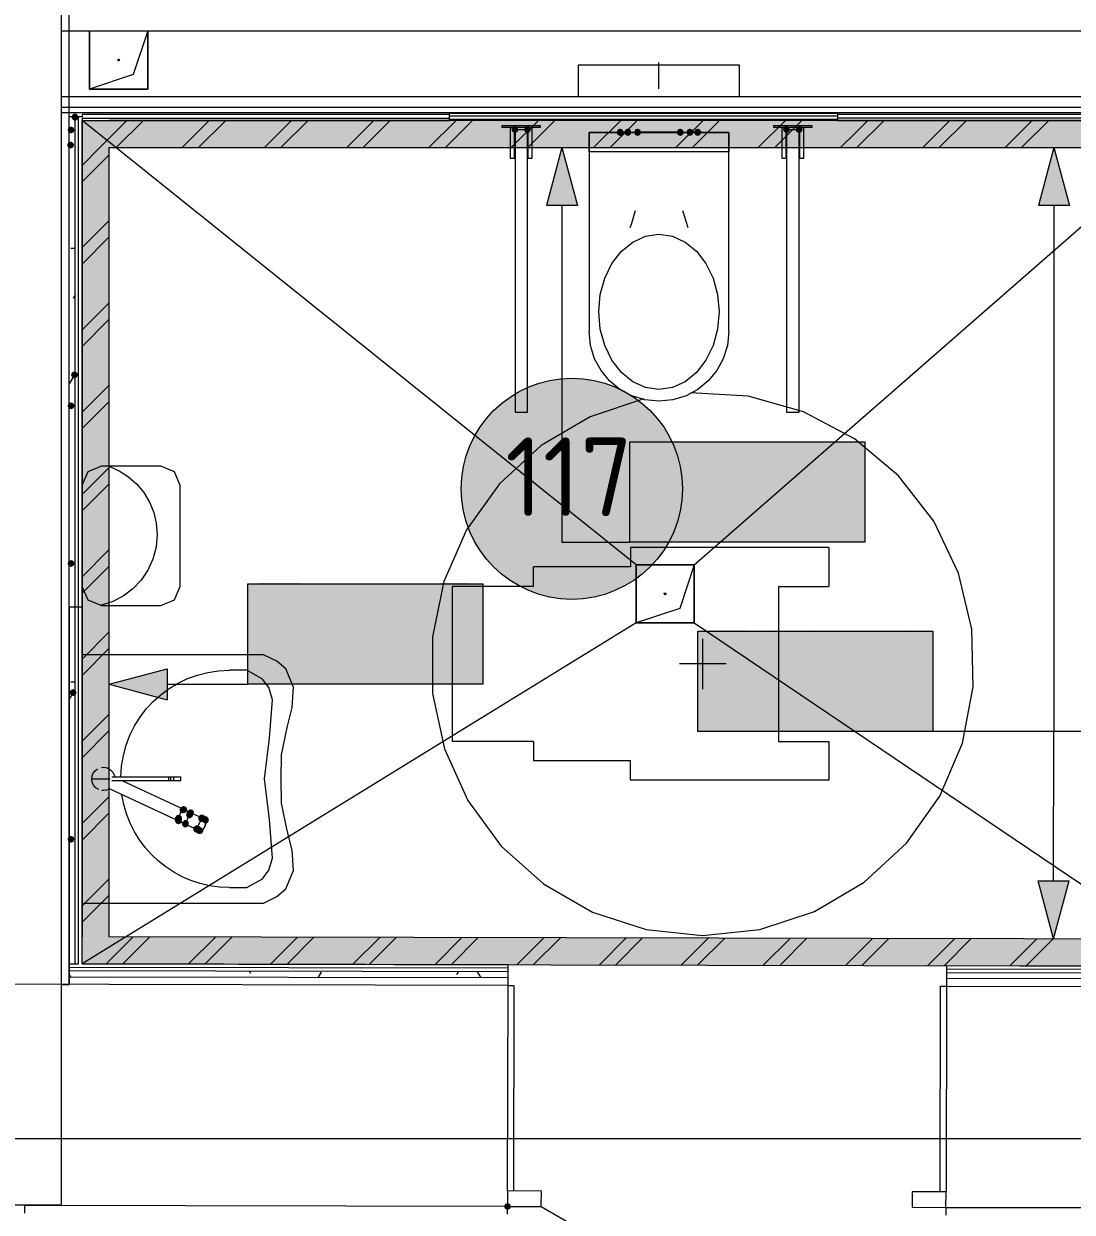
# Model space of a CAD drawing. Header units: millimetres. Extents: x -546 to 1681, y -650 to 1730.
# Drawn here: x 410.16 to 437.18, y 415.47 to 446.11 of the extents above; entities that cross this region are included whole.
import ezdxf

# ---------------------------------------------------------------- set-up
doc = ezdxf.new("R2010")
doc.units = ezdxf.units.MM

msp = doc.modelspace()

# ---------------------------------------------------------------- hatches: boundary and pattern name
h = msp.add_hatch(color=7)
h.dxf.hatch_style = 2
h.paths.add_polyline_path([(411.396, 443.658), (411.448, 443.613), (411.517, 443.618), (411.562, 443.67), (411.557, 443.739), (411.502, 443.79), (411.433, 443.785), (411.388, 443.733)])
h = msp.add_hatch(color=7)
h.dxf.hatch_style = 2
h.paths.add_polyline_path([(411.373, 443.459), (411.309, 443.433), (411.283, 443.369), (411.309, 443.306), (411.373, 443.279), (411.436, 443.306), (411.463, 443.369), (411.436, 443.433)])
h = msp.add_hatch(color=7)
h.dxf.hatch_style = 2
h.paths.add_polyline_path([(411.373, 443.459), (411.309, 443.433), (411.283, 443.369), (411.309, 443.306), (411.373, 443.279), (411.436, 443.306), (411.463, 443.369), (411.436, 443.433)])
at = {"true_color": 0xcccccc}
h = msp.add_hatch(color=254, dxfattribs=at)
h.dxf.hatch_style = 2
h.paths.add_polyline_path([(411.657, 443.614), (412.357, 443.614), (412.357, 442.914)])
h = msp.add_hatch(color=254, dxfattribs=at)
h.dxf.hatch_style = 2
h.paths.add_polyline_path([(412.357, 442.914), (411.657, 442.914), (411.657, 443.614)])
h = msp.add_hatch(color=254, dxfattribs=at)
h.dxf.hatch_style = 2
h.paths.add_polyline_path([(412.357, 442.914), (412.357, 443.614), (421.535, 443.614), (421.535, 442.914)])
at = {"true_color": 0x7b6544}
h = msp.add_hatch(color=37, dxfattribs=at)
h.dxf.hatch_style = 2
h.paths.add_polyline_path([(431.591, 443.614), (431.591, 442.914), (421.535, 442.914), (421.535, 443.614)])
h = msp.add_hatch(color=7)
h.dxf.hatch_style = 2
h.paths.add_polyline_path([(422.748, 443.321), (422.809, 443.289), (422.874, 443.309), (422.906, 443.37), (422.886, 443.436), (422.82, 443.474), (422.754, 443.454), (422.722, 443.393)])
h = msp.add_hatch(color=7)
h.dxf.hatch_style = 2
h.paths.add_polyline_path([(423.073, 443.442), (423.047, 443.378), (423.073, 443.315), (423.137, 443.289), (423.2, 443.315), (423.233, 443.384), (423.206, 443.448), (423.143, 443.474)])
h = msp.add_hatch(color=7)
h.dxf.hatch_style = 2
h.paths.add_polyline_path([(425.617, 443.314), (425.59, 443.378), (425.527, 443.404), (425.463, 443.378), (425.437, 443.314), (425.437, 443.304), (425.463, 443.241), (425.527, 443.214), (425.59, 443.241), (425.617, 443.304)])
h = msp.add_hatch(color=7)
h.dxf.hatch_style = 2
h.paths.add_polyline_path([(425.637, 443.304), (425.663, 443.241), (425.727, 443.214), (425.79, 443.241), (425.817, 443.304), (425.817, 443.314), (425.79, 443.378), (425.727, 443.404), (425.663, 443.378), (425.637, 443.314)])
h = msp.add_hatch(color=7)
h.dxf.hatch_style = 2
h.paths.add_polyline_path([(426.067, 443.314), (426.04, 443.378), (425.977, 443.404), (425.913, 443.378), (425.887, 443.314), (425.887, 443.304), (425.913, 443.241), (425.977, 443.214), (426.04, 443.241), (426.067, 443.304)])
h = msp.add_hatch(color=7)
h.dxf.hatch_style = 2
h.paths.add_polyline_path([(426.987, 443.304), (427.013, 443.241), (427.077, 443.214), (427.14, 443.241), (427.167, 443.304), (427.167, 443.314), (427.14, 443.378), (427.077, 443.404), (427.013, 443.378), (426.987, 443.314)])
h = msp.add_hatch(color=7)
h.dxf.hatch_style = 2
h.paths.add_polyline_path([(427.417, 443.314), (427.39, 443.378), (427.327, 443.404), (427.263, 443.378), (427.237, 443.314), (427.237, 443.304), (427.263, 443.241), (427.327, 443.214), (427.39, 443.241), (427.417, 443.304)])
h = msp.add_hatch(color=7)
h.dxf.hatch_style = 2
h.paths.add_polyline_path([(427.437, 443.304), (427.463, 443.241), (427.527, 443.214), (427.59, 443.241), (427.617, 443.304), (427.617, 443.314), (427.59, 443.378), (427.527, 443.404), (427.463, 443.378), (427.437, 443.314)])
h = msp.add_hatch(color=7)
h.dxf.hatch_style = 2
h.paths.add_polyline_path([(429.748, 443.321), (429.809, 443.289), (429.874, 443.309), (429.906, 443.37), (429.886, 443.436), (429.82, 443.474), (429.754, 443.454), (429.722, 443.393)])
h = msp.add_hatch(color=7)
h.dxf.hatch_style = 2
h.paths.add_polyline_path([(430.073, 443.442), (430.047, 443.378), (430.073, 443.315), (430.137, 443.289), (430.2, 443.315), (430.233, 443.384), (430.206, 443.448), (430.143, 443.474)])
at = {"true_color": 0xcccccc}
h = msp.add_hatch(color=254, dxfattribs=at)
h.dxf.hatch_style = 2
h.paths.add_polyline_path([(439.847, 443.614), (439.847, 442.914), (431.591, 442.914), (431.591, 443.614)])
h = msp.add_hatch(color=7)
h.dxf.hatch_style = 2
h.paths.add_polyline_path([(411.363, 443.07), (411.299, 443.044), (411.273, 442.98), (411.299, 442.917), (411.363, 442.89), (411.426, 442.917), (411.453, 442.98), (411.426, 443.044)])
h = msp.add_hatch(color=7)
h.dxf.hatch_style = 2
h.paths.add_polyline_path([(411.363, 443.07), (411.299, 443.044), (411.273, 442.98), (411.299, 442.917), (411.363, 442.89), (411.426, 442.917), (411.453, 442.98), (411.426, 443.044)])
h = msp.add_hatch(color=254, dxfattribs=at)
h.dxf.hatch_style = 2
h.paths.add_polyline_path([(411.657, 442.914), (412.357, 442.914), (412.358, 431.107), (411.658, 431.107)])
at = {"true_color": 0x0077b0}
h = msp.add_hatch(color=144, dxfattribs=at)
h.dxf.hatch_style = 2
h.paths.add_polyline_path([(424.026, 442.914), (424.426, 441.421), (423.626, 441.421)])
h = msp.add_hatch(color=144, dxfattribs=at)
h.dxf.hatch_style = 2
h.paths.add_polyline_path([(436.706, 442.914), (437.106, 441.421), (436.306, 441.421)])
h = msp.add_hatch(color=7)
h.dxf.hatch_style = 2
h.paths.add_polyline_path([(411.463, 437.146), (411.399, 437.12), (411.373, 437.056), (411.399, 436.993), (411.463, 436.966), (411.526, 436.993), (411.553, 437.056), (411.526, 437.12)])
at = {"true_color": 0xffffff}
h = msp.add_hatch(color=7, dxfattribs=at)
edge = h.paths.add_edge_path()
edge.add_arc((424.284, 434.119), 2.852, 0, 360)
h = msp.add_hatch(color=7)
h.dxf.hatch_style = 2
h.paths.add_polyline_path([(411.373, 436.347), (411.309, 436.321), (411.283, 436.257), (411.309, 436.194), (411.373, 436.167), (411.436, 436.194), (411.463, 436.257), (411.436, 436.321)])
h = msp.add_hatch(color=7, dxfattribs=at)
h.dxf.hatch_style = 2
h.paths.add_polyline_path([(425.777, 435.326), (431.837, 435.326), (431.837, 432.738), (425.777, 432.738)])
at = {"true_color": 0x0077b0}
h = msp.add_hatch(color=144, dxfattribs=at)
h.dxf.hatch_style = 2
h.paths.add_polyline_path([(426.078, 435.345), (427.088, 435.345), (427.162, 435.319), (427.187, 435.243), (427.187, 433.425), (427.162, 433.351), (427.088, 433.327), (427.012, 433.351), (426.986, 433.425), (426.986, 435.141), (426.179, 435.141), (426.179, 433.425), (426.154, 433.351), (426.078, 433.327), (426.001, 433.351), (425.976, 433.425), (425.976, 435.243), (426.001, 435.319)])
h = msp.add_hatch(color=144, dxfattribs=at)
h.dxf.hatch_style = 2
h.paths.add_polyline_path([(427.591, 433.425), (427.591, 435.243), (427.617, 435.319), (427.693, 435.345), (427.769, 435.319), (427.794, 435.243), (427.794, 434.537), (428.601, 434.537), (428.601, 435.243), (428.627, 435.319), (428.703, 435.345), (428.777, 435.319), (428.802, 435.243), (428.802, 433.425), (428.777, 433.351), (428.703, 433.327), (428.627, 433.351), (428.601, 433.425), (428.601, 434.334), (427.794, 434.334), (427.794, 433.425), (427.769, 433.351), (427.693, 433.327), (427.617, 433.351)])
h = msp.add_hatch(color=144, dxfattribs=at)
h.dxf.hatch_style = 2
h.paths.add_polyline_path([(430.622, 434.436), (430.622, 435.243), (430.647, 435.319), (430.723, 435.345), (431.429, 435.345), (431.505, 435.319), (431.53, 435.243), (431.505, 435.167), (431.429, 435.141), (430.824, 435.141), (430.824, 434.537), (431.126, 434.537), (431.227, 434.528), (431.32, 434.501), (431.405, 434.455), (431.482, 434.39), (431.547, 434.311), (431.594, 434.225), (431.622, 434.132), (431.631, 434.032), (431.631, 433.832), (431.622, 433.73), (431.594, 433.637), (431.547, 433.551), (431.482, 433.473), (431.404, 433.409), (431.319, 433.363), (431.227, 433.336), (431.126, 433.327), (430.723, 433.327), (430.647, 433.351), (430.622, 433.425), (430.647, 433.502), (430.723, 433.527), (431.126, 433.527), (431.243, 433.55), (431.341, 433.617), (431.407, 433.714), (431.429, 433.832), (431.429, 434.032), (431.407, 434.149), (431.341, 434.247), (431.243, 434.313), (431.126, 434.334), (430.723, 434.334), (430.647, 434.36)])
h = msp.add_hatch(color=144, dxfattribs=at)
h.dxf.hatch_style = 2
h.paths.add_polyline_path([(430.115, 433.829), (429.308, 433.829), (429.232, 433.854), (429.207, 433.931), (429.232, 434.007), (429.308, 434.032), (430.115, 434.032), (430.191, 434.007), (430.217, 433.931), (430.191, 433.854)])
h = msp.add_hatch(color=7)
h.dxf.hatch_style = 2
h.paths.add_polyline_path([(411.373, 432.283), (411.309, 432.257), (411.283, 432.193), (411.309, 432.13), (411.373, 432.103), (411.436, 432.13), (411.463, 432.193), (411.436, 432.257)])
h = msp.add_hatch(color=7)
h.dxf.hatch_style = 2
h.paths.add_polyline_path([(411.373, 432.283), (411.309, 432.257), (411.283, 432.193), (411.309, 432.13), (411.373, 432.103), (411.436, 432.13), (411.463, 432.193), (411.436, 432.257)])
at = {"true_color": 0xffffff}
h = msp.add_hatch(color=7, dxfattribs=at)
h.dxf.hatch_style = 2
h.paths.add_polyline_path([(415.931, 431.667), (421.991, 431.667), (421.991, 429.079), (415.931, 429.079)])
at = {"true_color": 0x0077b0}
h = msp.add_hatch(color=144, dxfattribs=at)
h.dxf.hatch_style = 2
h.paths.add_polyline_path([(416.231, 431.686), (417.242, 431.686), (417.316, 431.661), (417.341, 431.584), (417.341, 429.767), (417.316, 429.692), (417.242, 429.668), (417.165, 429.692), (417.14, 429.767), (417.14, 431.483), (416.333, 431.483), (416.333, 429.767), (416.308, 429.692), (416.231, 429.668), (416.155, 429.692), (416.13, 429.767), (416.13, 431.584), (416.155, 431.661)])
h = msp.add_hatch(color=144, dxfattribs=at)
h.dxf.hatch_style = 2
h.paths.add_polyline_path([(417.745, 429.767), (417.745, 431.584), (417.771, 431.661), (417.847, 431.686), (417.923, 431.661), (417.948, 431.584), (417.948, 430.879), (418.755, 430.879), (418.755, 431.584), (418.781, 431.661), (418.857, 431.686), (418.931, 431.661), (418.956, 431.584), (418.956, 429.767), (418.931, 429.692), (418.857, 429.668), (418.781, 429.692), (418.755, 429.767), (418.755, 430.676), (417.948, 430.676), (417.948, 429.767), (417.923, 429.692), (417.847, 429.668), (417.771, 429.692)])
h = msp.add_hatch(color=144, dxfattribs=at)
h.dxf.hatch_style = 2
h.paths.add_polyline_path([(420.776, 430.777), (420.776, 431.584), (420.801, 431.661), (420.877, 431.686), (421.582, 431.686), (421.659, 431.661), (421.684, 431.584), (421.659, 431.508), (421.582, 431.483), (420.978, 431.483), (420.978, 430.879), (421.28, 430.879), (421.381, 430.87), (421.474, 430.842), (421.559, 430.797), (421.636, 430.732), (421.701, 430.653), (421.748, 430.567), (421.776, 430.474), (421.785, 430.374), (421.785, 430.173), (421.776, 430.072), (421.748, 429.978), (421.701, 429.893), (421.636, 429.815), (421.558, 429.75), (421.473, 429.705), (421.38, 429.677), (421.28, 429.668), (420.877, 429.668), (420.801, 429.692), (420.776, 429.767), (420.801, 429.843), (420.877, 429.869), (421.28, 429.869), (421.397, 429.892), (421.495, 429.959), (421.561, 430.056), (421.582, 430.173), (421.582, 430.374), (421.561, 430.491), (421.495, 430.588), (421.397, 430.654), (421.28, 430.676), (420.877, 430.676), (420.801, 430.701)])
at = {"true_color": 0x7b6544}
h = msp.add_hatch(color=37, dxfattribs=at)
h.dxf.hatch_style = 2
h.paths.add_polyline_path([(412.358, 422.566), (411.658, 422.568), (411.658, 431.107), (412.358, 431.107)])
at = {"true_color": 0x0077b0}
h = msp.add_hatch(color=144, dxfattribs=at)
h.dxf.hatch_style = 2
h.paths.add_polyline_path([(420.269, 430.17), (419.462, 430.17), (419.386, 430.196), (419.361, 430.272), (419.386, 430.349), (419.462, 430.374), (420.269, 430.374), (420.345, 430.349), (420.371, 430.272), (420.345, 430.196)])
at = {"true_color": 0xffffff}
h = msp.add_hatch(color=7, dxfattribs=at)
h.dxf.hatch_style = 2
h.paths.add_polyline_path([(427.529, 430.447), (433.59, 430.447), (433.59, 427.859), (427.529, 427.859)])
h = msp.add_hatch(color=7, dxfattribs=at)
h.dxf.hatch_style = 2
h.paths.add_polyline_path([(427.529, 430.447), (433.59, 430.447), (433.59, 427.859), (427.529, 427.859)])
h = msp.add_hatch(color=7, dxfattribs=at)
h.dxf.hatch_style = 2
h.paths.add_polyline_path([(427.529, 430.447), (433.59, 430.447), (433.59, 427.859), (427.529, 427.859)])
at = {"true_color": 0x0077b0}
h = msp.add_hatch(color=144, dxfattribs=at)
h.dxf.hatch_style = 2
h.paths.add_polyline_path([(427.831, 430.466), (428.841, 430.466), (428.915, 430.44), (428.94, 430.364), (428.94, 428.546), (428.915, 428.472), (428.841, 428.448), (428.765, 428.472), (428.739, 428.546), (428.739, 430.262), (427.932, 430.262), (427.932, 428.546), (427.907, 428.472), (427.831, 428.448), (427.755, 428.472), (427.729, 428.546), (427.729, 430.364), (427.755, 430.44)])
h = msp.add_hatch(color=144, dxfattribs=at)
h.dxf.hatch_style = 2
h.paths.add_polyline_path([(427.831, 430.466), (428.841, 430.466), (428.915, 430.44), (428.94, 430.364), (428.94, 428.546), (428.915, 428.472), (428.841, 428.448), (428.765, 428.472), (428.739, 428.546), (428.739, 430.262), (427.932, 430.262), (427.932, 428.546), (427.907, 428.472), (427.831, 428.448), (427.755, 428.472), (427.729, 428.546), (427.729, 430.364), (427.755, 430.44)])
h = msp.add_hatch(color=144, dxfattribs=at)
h.dxf.hatch_style = 2
h.paths.add_polyline_path([(427.831, 430.466), (428.841, 430.466), (428.915, 430.44), (428.94, 430.364), (428.94, 428.546), (428.915, 428.472), (428.841, 428.448), (428.765, 428.472), (428.739, 428.546), (428.739, 430.262), (427.932, 430.262), (427.932, 428.546), (427.907, 428.472), (427.831, 428.448), (427.755, 428.472), (427.729, 428.546), (427.729, 430.364), (427.755, 430.44)])
h = msp.add_hatch(color=144, dxfattribs=at)
h.dxf.hatch_style = 2
h.paths.add_polyline_path([(429.345, 428.546), (429.345, 430.364), (429.37, 430.44), (429.446, 430.466), (429.522, 430.44), (429.548, 430.364), (429.548, 429.658), (430.355, 429.658), (430.355, 430.364), (430.38, 430.44), (430.457, 430.466), (430.53, 430.44), (430.555, 430.364), (430.555, 428.546), (430.53, 428.472), (430.457, 428.448), (430.38, 428.472), (430.355, 428.546), (430.355, 429.455), (429.548, 429.455), (429.548, 428.546), (429.522, 428.472), (429.446, 428.448), (429.37, 428.472)])
h = msp.add_hatch(color=144, dxfattribs=at)
h.dxf.hatch_style = 2
h.paths.add_polyline_path([(429.345, 428.546), (429.345, 430.364), (429.37, 430.44), (429.446, 430.466), (429.522, 430.44), (429.548, 430.364), (429.548, 429.658), (430.355, 429.658), (430.355, 430.364), (430.38, 430.44), (430.457, 430.466), (430.53, 430.44), (430.555, 430.364), (430.555, 428.546), (430.53, 428.472), (430.457, 428.448), (430.38, 428.472), (430.355, 428.546), (430.355, 429.455), (429.548, 429.455), (429.548, 428.546), (429.522, 428.472), (429.446, 428.448), (429.37, 428.472)])
h = msp.add_hatch(color=144, dxfattribs=at)
h.dxf.hatch_style = 2
h.paths.add_polyline_path([(429.345, 428.546), (429.345, 430.364), (429.37, 430.44), (429.446, 430.466), (429.522, 430.44), (429.548, 430.364), (429.548, 429.658), (430.355, 429.658), (430.355, 430.364), (430.38, 430.44), (430.457, 430.466), (430.53, 430.44), (430.555, 430.364), (430.555, 428.546), (430.53, 428.472), (430.457, 428.448), (430.38, 428.472), (430.355, 428.546), (430.355, 429.455), (429.548, 429.455), (429.548, 428.546), (429.522, 428.472), (429.446, 428.448), (429.37, 428.472)])
h = msp.add_hatch(color=144, dxfattribs=at)
h.dxf.hatch_style = 2
h.paths.add_polyline_path([(432.88, 430.466), (432.98, 430.457), (433.073, 430.429), (433.159, 430.384), (433.235, 430.319), (433.3, 430.241), (433.347, 430.155), (433.375, 430.062), (433.385, 429.96), (433.362, 429.816), (433.292, 429.67), (432.657, 428.648), (433.283, 428.648), (433.359, 428.623), (433.385, 428.546), (433.359, 428.472), (433.283, 428.448), (432.476, 428.448), (432.4, 428.472), (432.375, 428.546), (432.391, 428.606), (433.131, 429.794), (433.169, 429.876), (433.182, 429.96), (433.16, 430.077), (433.094, 430.175), (432.997, 430.241), (432.88, 430.262), (432.795, 430.246), (432.714, 430.199), (432.637, 430.12), (432.564, 430.008), (432.528, 429.973), (432.476, 429.96), (432.4, 429.986), (432.375, 430.062), (432.383, 430.101), (432.485, 430.261), (432.602, 430.375), (432.733, 430.443)])
h = msp.add_hatch(color=144, dxfattribs=at)
h.dxf.hatch_style = 2
h.paths.add_polyline_path([(432.88, 430.466), (432.98, 430.457), (433.073, 430.429), (433.159, 430.384), (433.235, 430.319), (433.3, 430.241), (433.347, 430.155), (433.375, 430.062), (433.385, 429.96), (433.362, 429.816), (433.292, 429.67), (432.657, 428.648), (433.283, 428.648), (433.359, 428.623), (433.385, 428.546), (433.359, 428.472), (433.283, 428.448), (432.476, 428.448), (432.4, 428.472), (432.375, 428.546), (432.391, 428.606), (433.131, 429.794), (433.169, 429.876), (433.182, 429.96), (433.16, 430.077), (433.094, 430.175), (432.997, 430.241), (432.88, 430.262), (432.795, 430.246), (432.714, 430.199), (432.637, 430.12), (432.564, 430.008), (432.528, 429.973), (432.476, 429.96), (432.4, 429.986), (432.375, 430.062), (432.383, 430.101), (432.485, 430.261), (432.602, 430.375), (432.733, 430.443)])
h = msp.add_hatch(color=144, dxfattribs=at)
h.dxf.hatch_style = 2
h.paths.add_polyline_path([(432.88, 430.466), (432.98, 430.457), (433.073, 430.429), (433.159, 430.384), (433.235, 430.319), (433.3, 430.241), (433.347, 430.155), (433.375, 430.062), (433.385, 429.96), (433.362, 429.816), (433.292, 429.67), (432.657, 428.648), (433.283, 428.648), (433.359, 428.623), (433.385, 428.546), (433.359, 428.472), (433.283, 428.448), (432.476, 428.448), (432.4, 428.472), (432.375, 428.546), (432.391, 428.606), (433.131, 429.794), (433.169, 429.876), (433.182, 429.96), (433.16, 430.077), (433.094, 430.175), (432.997, 430.241), (432.88, 430.262), (432.795, 430.246), (432.714, 430.199), (432.637, 430.12), (432.564, 430.008), (432.528, 429.973), (432.476, 429.96), (432.4, 429.986), (432.375, 430.062), (432.383, 430.101), (432.485, 430.261), (432.602, 430.375), (432.733, 430.443)])
h = msp.add_hatch(color=144, dxfattribs=at)
h.dxf.hatch_style = 2
h.paths.add_polyline_path([(412.358, 429.079), (413.85, 429.479), (413.85, 428.679)])
h = msp.add_hatch(color=144, dxfattribs=at)
h.dxf.hatch_style = 2
h.paths.add_polyline_path([(431.868, 428.95), (431.061, 428.95), (430.985, 428.975), (430.96, 429.052), (430.985, 429.128), (431.061, 429.153), (431.868, 429.153), (431.945, 429.128), (431.97, 429.052), (431.945, 428.975)])
h = msp.add_hatch(color=144, dxfattribs=at)
h.dxf.hatch_style = 2
h.paths.add_polyline_path([(431.868, 428.95), (431.061, 428.95), (430.985, 428.975), (430.96, 429.052), (430.985, 429.128), (431.061, 429.153), (431.868, 429.153), (431.945, 429.128), (431.97, 429.052), (431.945, 428.975)])
h = msp.add_hatch(color=144, dxfattribs=at)
h.dxf.hatch_style = 2
h.paths.add_polyline_path([(431.868, 428.95), (431.061, 428.95), (430.985, 428.975), (430.96, 429.052), (430.985, 429.128), (431.061, 429.153), (431.868, 429.153), (431.945, 429.128), (431.97, 429.052), (431.945, 428.975)])
h = msp.add_hatch(color=7)
h.dxf.hatch_style = 2
h.paths.add_polyline_path([(411.427, 428.955), (411.363, 428.929), (411.337, 428.865), (411.363, 428.802), (411.427, 428.775), (411.49, 428.802), (411.517, 428.865), (411.49, 428.929)])
h = msp.add_hatch(color=7)
h.dxf.hatch_style = 2
h.paths.add_polyline_path([(414.206, 425.912), (414.169, 425.855), (414.184, 425.787), (414.242, 425.75), (414.309, 425.764), (414.322, 425.773), (414.359, 425.831), (414.345, 425.899), (414.287, 425.936), (414.219, 425.921)])
h = msp.add_hatch(color=7)
h.dxf.hatch_style = 2
h.paths.add_polyline_path([(414.262, 425.937), (414.201, 425.904), (414.181, 425.838), (414.214, 425.778), (414.28, 425.758), (414.29, 425.759), (414.35, 425.791), (414.37, 425.857), (414.338, 425.918), (414.272, 425.938)])
h = msp.add_hatch(color=7)
h.dxf.hatch_style = 2
h.paths.add_polyline_path([(414.048, 425.579), (414.069, 425.514), (414.131, 425.483), (414.196, 425.504), (414.227, 425.566), (414.228, 425.579), (414.207, 425.644), (414.146, 425.675), (414.08, 425.654), (414.049, 425.592)])
h = msp.add_hatch(color=7)
h.dxf.hatch_style = 2
h.paths.add_polyline_path([(414.049, 425.592), (414.07, 425.527), (414.132, 425.496), (414.197, 425.517), (414.228, 425.579), (414.229, 425.592), (414.208, 425.657), (414.147, 425.688), (414.081, 425.667), (414.05, 425.605)])
h = msp.add_hatch(color=7)
h.dxf.hatch_style = 2
h.paths.add_polyline_path([(414.051, 425.545), (414.09, 425.488), (414.157, 425.474), (414.214, 425.513), (414.228, 425.58), (414.226, 425.59), (414.187, 425.647), (414.12, 425.661), (414.063, 425.622), (414.049, 425.555)])
h = msp.add_hatch(color=7)
h.dxf.hatch_style = 2
h.paths.add_polyline_path([(414.081, 425.494), (414.145, 425.468), (414.208, 425.494), (414.235, 425.557), (414.208, 425.621), (414.14, 425.652), (414.076, 425.626), (414.05, 425.562)])
h = msp.add_hatch(color=7)
h.dxf.hatch_style = 2
h.paths.add_polyline_path([(414.051, 425.616), (414.065, 425.549), (414.122, 425.51), (414.189, 425.524), (414.228, 425.581), (414.231, 425.596), (414.217, 425.663), (414.16, 425.702), (414.093, 425.688), (414.054, 425.631)])
h = msp.add_hatch(color=7)
h.dxf.hatch_style = 2
h.paths.add_polyline_path([(414.056, 425.637), (414.065, 425.568), (414.119, 425.526), (414.188, 425.536), (414.23, 425.59), (414.234, 425.605), (414.224, 425.673), (414.17, 425.715), (414.102, 425.706), (414.06, 425.652)])
h = msp.add_hatch(color=7)
h.dxf.hatch_style = 2
h.paths.add_polyline_path([(414.346, 425.749), (414.341, 425.68), (414.386, 425.628), (414.455, 425.623), (414.507, 425.668), (414.514, 425.682), (414.519, 425.751), (414.474, 425.803), (414.405, 425.808), (414.353, 425.763)])
h = msp.add_hatch(color=7)
h.dxf.hatch_style = 2
h.paths.add_polyline_path([(414.353, 425.763), (414.348, 425.694), (414.393, 425.642), (414.462, 425.637), (414.514, 425.682), (414.52, 425.694), (414.525, 425.763), (414.48, 425.815), (414.411, 425.82), (414.359, 425.775)])
h = msp.add_hatch(color=7)
h.dxf.hatch_style = 2
h.paths.add_polyline_path([(414.359, 425.775), (414.354, 425.706), (414.399, 425.654), (414.468, 425.649), (414.52, 425.694), (414.526, 425.706), (414.531, 425.775), (414.486, 425.827), (414.417, 425.832), (414.365, 425.787)])
h = msp.add_hatch(color=7)
h.dxf.hatch_style = 2
h.paths.add_polyline_path([(414.364, 425.784), (414.361, 425.715), (414.408, 425.664), (414.477, 425.662), (414.528, 425.709), (414.533, 425.72), (414.535, 425.789), (414.488, 425.839), (414.419, 425.842), (414.369, 425.795)])
h = msp.add_hatch(color=7)
h.dxf.hatch_style = 2
h.paths.add_polyline_path([(414.379, 425.814), (414.365, 425.747), (414.404, 425.69), (414.471, 425.676), (414.529, 425.714), (414.544, 425.785), (414.506, 425.842), (414.438, 425.856)])
h = msp.add_hatch(color=7)
h.dxf.hatch_style = 2
h.paths.add_polyline_path([(414.368, 425.793), (414.367, 425.724), (414.415, 425.675), (414.484, 425.674), (414.533, 425.722), (414.537, 425.798), (414.489, 425.847), (414.42, 425.848)])
h = msp.add_hatch(color=7)
h.dxf.hatch_style = 2
h.paths.add_polyline_path([(414.656, 425.649), (414.656, 425.58), (414.704, 425.531), (414.773, 425.531), (414.822, 425.58), (414.827, 425.592), (414.827, 425.661), (414.778, 425.709), (414.709, 425.71), (414.661, 425.661)])
h = msp.add_hatch(color=7)
h.dxf.hatch_style = 2
h.paths.add_polyline_path([(414.66, 425.66), (414.661, 425.591), (414.71, 425.543), (414.779, 425.544), (414.827, 425.593), (414.828, 425.667), (414.779, 425.715), (414.71, 425.714)])
h = msp.add_hatch(color=7)
h.dxf.hatch_style = 2
h.paths.add_polyline_path([(414.799, 425.51), (414.866, 425.523), (414.906, 425.58), (414.893, 425.647), (414.836, 425.686), (414.822, 425.689), (414.755, 425.677), (414.716, 425.62), (414.728, 425.553), (414.785, 425.513)])
h = msp.add_hatch(color=7)
h.dxf.hatch_style = 2
h.paths.add_polyline_path([(414.822, 425.689), (414.755, 425.677), (414.716, 425.62), (414.728, 425.553), (414.785, 425.513), (414.799, 425.51), (414.866, 425.523), (414.906, 425.58), (414.893, 425.647), (414.836, 425.686)])
h = msp.add_hatch(color=7)
h.dxf.hatch_style = 2
h.paths.add_polyline_path([(414.869, 425.672), (414.802, 425.687), (414.744, 425.65), (414.729, 425.582), (414.766, 425.524), (414.779, 425.515), (414.847, 425.501), (414.905, 425.538), (414.919, 425.606), (414.882, 425.663)])
h = msp.add_hatch(color=7)
h.dxf.hatch_style = 2
h.paths.add_polyline_path([(414.905, 425.641), (414.847, 425.678), (414.779, 425.663), (414.742, 425.606), (414.757, 425.538), (414.766, 425.525), (414.824, 425.488), (414.891, 425.502), (414.928, 425.56), (414.914, 425.628)])
h = msp.add_hatch(color=7)
h.dxf.hatch_style = 2
h.paths.add_polyline_path([(414.236, 425.509), (414.237, 425.44), (414.286, 425.392), (414.355, 425.393), (414.403, 425.442), (414.404, 425.516), (414.355, 425.564), (414.286, 425.563)])
h = msp.add_hatch(color=7)
h.dxf.hatch_style = 2
h.paths.add_polyline_path([(414.239, 425.515), (414.239, 425.446), (414.287, 425.397), (414.356, 425.397), (414.405, 425.446), (414.41, 425.458), (414.41, 425.527), (414.361, 425.575), (414.292, 425.576), (414.244, 425.527)])
h = msp.add_hatch(color=7)
h.dxf.hatch_style = 2
h.paths.add_polyline_path([(414.532, 425.387), (414.522, 425.319), (414.563, 425.263), (414.631, 425.253), (414.687, 425.294), (414.7, 425.367), (414.659, 425.423), (414.591, 425.433)])
h = msp.add_hatch(color=7)
h.dxf.hatch_style = 2
h.paths.add_polyline_path([(414.534, 425.389), (414.526, 425.32), (414.57, 425.266), (414.638, 425.259), (414.692, 425.302), (414.698, 425.313), (414.705, 425.382), (414.662, 425.435), (414.593, 425.443), (414.54, 425.4)])
h = msp.add_hatch(color=7)
h.dxf.hatch_style = 2
h.paths.add_polyline_path([(414.596, 425.264), (414.654, 425.227), (414.721, 425.241), (414.758, 425.299), (414.744, 425.367), (414.735, 425.38), (414.677, 425.417), (414.609, 425.402), (414.572, 425.345), (414.587, 425.277)])
h = msp.add_hatch(color=7)
h.dxf.hatch_style = 2
h.paths.add_polyline_path([(414.739, 425.373), (414.685, 425.416), (414.617, 425.408), (414.574, 425.354), (414.582, 425.286), (414.641, 425.234), (414.709, 425.242), (414.752, 425.296)])
h = msp.add_hatch(color=7)
h.dxf.hatch_style = 2
h.paths.add_polyline_path([(414.742, 425.368), (414.694, 425.417), (414.625, 425.418), (414.576, 425.37), (414.575, 425.301), (414.625, 425.247), (414.694, 425.246), (414.743, 425.294)])
h = msp.add_hatch(color=7)
h.dxf.hatch_style = 2
h.paths.add_polyline_path([(414.631, 425.232), (414.699, 425.218), (414.757, 425.255), (414.771, 425.323), (414.734, 425.38), (414.721, 425.389), (414.654, 425.404), (414.596, 425.367), (414.581, 425.299), (414.618, 425.241)])
h = msp.add_hatch(color=7)
h.dxf.hatch_style = 2
h.paths.add_polyline_path([(414.678, 425.215), (414.745, 425.228), (414.785, 425.285), (414.772, 425.352), (414.715, 425.391), (414.701, 425.394), (414.634, 425.382), (414.595, 425.325), (414.607, 425.258), (414.664, 425.218)])
h = msp.add_hatch(color=7)
h.dxf.hatch_style = 2
h.paths.add_polyline_path([(411.373, 425.171), (411.309, 425.145), (411.283, 425.081), (411.309, 425.018), (411.373, 424.991), (411.436, 425.018), (411.463, 425.081), (411.436, 425.145)])
h = msp.add_hatch(color=144, dxfattribs=at)
h.dxf.hatch_style = 2
h.paths.add_polyline_path([(436.695, 422.517), (436.298, 424.01), (437.098, 424.009)])
at = {"true_color": 0xcccccc}
h = msp.add_hatch(color=254, dxfattribs=at)
h.dxf.hatch_style = 2
h.paths.add_polyline_path([(412.358, 422.566), (411.659, 421.869), (411.658, 422.568)])
h = msp.add_hatch(color=254, dxfattribs=at)
h.dxf.hatch_style = 2
h.paths.add_polyline_path([(412.358, 422.566), (412.358, 421.866), (411.658, 421.868)])
h = msp.add_hatch(color=254, dxfattribs=at)
h.dxf.hatch_style = 2
h.paths.add_polyline_path([(439.847, 422.51), (439.847, 421.81), (412.358, 421.866), (412.358, 422.566)])
h = msp.add_hatch(color=7)
h.dxf.hatch_style = 2
h.paths.add_polyline_path([(422.625, 415.705), (422.561, 415.679), (422.535, 415.615), (422.561, 415.552), (422.625, 415.525), (422.688, 415.552), (422.715, 415.615), (422.688, 415.679)])

# ---------------------------------------------------------------- linework, layer by layer
at = {"color": 7, "lineweight": 0}
for points in [[(411.127, 415.659), (411.127, 488.948)], [(411.327, 421.339), (411.327, 462.021)], [(411.127, 445.923), (440.877, 445.923)], [(411.852, 444.423), (411.852, 445.923)], [(411.852, 445.923), (411.852, 444.423)], [(413.352, 445.923), (412.977, 444.798)], [(413.352, 445.923), (413.352, 444.423)], [(413.352, 444.423), (413.352, 445.923)], [(412.577, 445.173), (412.602, 445.198), (412.627, 445.173)], [(412.577, 445.173), (412.59, 445.195)], [(412.627, 445.173), (412.602, 445.148), (412.577, 445.173)], [(412.626, 445.167), (412.602, 445.148), (412.59, 445.151)], [(412.602, 445.198), (412.626, 445.18)], [(424.447, 445.044), (424.447, 444.223)], [(428.607, 445.044), (424.447, 445.044)], [(426.527, 444.427), (426.527, 445.107)], [(428.607, 444.223), (428.607, 445.044)], [(412.977, 444.798), (411.852, 444.423)], [(413.352, 444.423), (411.852, 444.423)], [(411.852, 444.423), (413.352, 444.423)], [(440.877, 444.223), (411.127, 444.223)], [(411.127, 443.953), (440.877, 443.953)], [(411.127, 443.823), (440.877, 443.823)], [(411.657, 443.704), (411.327, 443.704)], [(411.477, 431.068), (411.477, 443.704)], [(411.567, 431.068), (411.567, 443.704)], [(421.127, 443.764), (411.657, 443.764)], [(411.657, 443.764), (411.657, 443.704)], [(431.127, 443.794), (421.127, 443.794)], [(421.127, 443.614), (421.127, 443.794)], [(421.127, 443.734), (431.127, 443.734)], [(423.252, 443.794), (423.252, 443.823)], [(423.977, 443.823), (423.977, 443.794)], [(429.077, 443.794), (429.077, 443.823)], [(429.802, 443.823), (429.802, 443.794)], [(431.127, 443.794), (431.127, 443.614)], [(440.547, 443.764), (431.127, 443.764)], [(411.657, 443.674), (421.127, 443.674)], [(411.657, 443.674), (411.657, 443.614)], [(411.657, 431.068), (411.657, 443.614)], [(411.657, 443.614), (421.127, 443.614)], [(425.936, 432.161), (411.657, 443.614)], [(411.657, 443.614), (412.357, 443.614)], [(411.657, 443.614), (411.658, 431.107)], [(412.357, 443.157), (412.815, 443.614)], [(421.535, 443.614), (412.357, 443.614)], [(412.539, 442.914), (413.239, 443.614)], [(414.236, 442.914), (414.936, 443.614)], [(414.661, 442.914), (415.361, 443.614)], [(416.358, 442.914), (417.058, 443.614)], [(416.782, 442.914), (417.482, 443.614)], [(418.479, 442.914), (419.179, 443.614)], [(418.903, 442.914), (419.603, 443.614)], [(420.6, 442.914), (421.3, 443.614)], [(421.025, 442.914), (421.535, 443.425)], [(421.127, 443.644), (431.127, 443.644)], [(421.535, 443.425), (421.725, 443.614)], [(431.591, 443.614), (421.535, 443.614)], [(423.477, 443.473), (422.477, 443.473)], [(422.477, 443.473), (422.477, 443.443)], [(422.477, 443.443), (423.477, 443.443)], [(422.695, 443.443), (422.807, 443.443)], [(422.695, 443.443), (422.695, 442.643)], [(422.722, 442.914), (423.422, 443.614)], [(422.807, 442.643), (422.807, 443.443)], [(422.812, 443.431), (422.824, 443.443)], [(422.812, 443.384), (422.812, 443.431)], [(422.817, 443.378), (423.137, 443.378)], [(422.817, 443.378), (422.817, 436.093)], [(423.13, 443.443), (423.143, 443.431)], [(423.137, 436.093), (423.137, 443.378)], [(423.143, 443.384), (423.143, 443.431)], [(423.146, 442.914), (423.846, 443.614)], [(423.147, 443.443), (423.259, 443.443)], [(423.147, 443.443), (423.147, 442.643)], [(423.259, 442.643), (423.259, 443.443)], [(423.477, 443.443), (423.477, 443.473)], [(424.843, 442.914), (425.543, 443.614)], [(425.267, 442.914), (425.967, 443.614)], [(426.964, 442.914), (427.664, 443.614)], [(427.388, 442.914), (428.088, 443.614)], [(427.436, 432.161), (440.547, 443.614)], [(429.086, 442.914), (429.786, 443.614)], [(430.477, 443.473), (429.477, 443.473)], [(429.477, 443.473), (429.477, 443.443)], [(429.477, 443.443), (430.477, 443.443)], [(429.51, 442.914), (430.21, 443.614)], [(429.695, 443.443), (429.807, 443.443)], [(429.695, 443.443), (429.695, 442.643)], [(429.807, 442.643), (429.807, 443.443)], [(429.812, 443.431), (429.824, 443.443)], [(429.812, 443.384), (429.812, 443.431)], [(429.817, 443.378), (430.137, 443.378)], [(429.817, 443.378), (429.817, 436.093)], [(430.13, 443.443), (430.143, 443.431)], [(430.137, 436.093), (430.137, 443.378)], [(430.143, 443.384), (430.143, 443.431)], [(430.147, 443.443), (430.259, 443.443)], [(430.147, 443.443), (430.147, 442.643)], [(430.259, 442.643), (430.259, 443.443)], [(430.477, 443.443), (430.477, 443.473)], [(440.547, 443.674), (431.127, 443.674)], [(431.127, 443.614), (440.547, 443.614)], [(431.591, 443.299), (431.907, 443.614)], [(439.847, 443.614), (431.591, 443.614)], [(431.631, 442.914), (432.331, 443.614)], [(433.328, 442.914), (434.028, 443.614)], [(433.752, 442.914), (434.452, 443.614)], [(435.45, 442.914), (436.15, 443.614)], [(435.874, 442.914), (436.574, 443.614)], [(411.373, 443.369), (411.477, 443.369)], [(412.236, 443.035), (412.357, 443.157)], [(424.727, 443.304), (424.727, 438.174)], [(428.327, 443.304), (424.727, 443.304)], [(424.727, 443.304), (428.327, 443.304)], [(424.727, 442.804), (424.727, 443.304)], [(425.727, 443.314), (425.527, 443.314)], [(425.727, 443.314), (425.527, 443.314)], [(427.077, 443.314), (425.977, 443.314)], [(425.996, 443.314), (425.977, 443.314)], [(427.077, 443.314), (427.058, 443.314)], [(427.527, 443.314), (427.327, 443.314)], [(427.527, 443.314), (427.327, 443.314)], [(428.327, 438.174), (428.327, 443.304)], [(428.327, 443.304), (428.327, 442.804)], [(431.207, 442.914), (431.591, 443.299)], [(411.363, 442.98), (411.327, 442.917)], [(411.657, 442.457), (412.115, 442.914)], [(412.115, 442.914), (412.236, 443.035)], [(412.358, 431.107), (412.357, 442.914)], [(412.357, 442.914), (421.535, 442.914)], [(421.535, 442.914), (431.591, 442.914)], [(428.327, 442.804), (424.727, 442.804)], [(431.591, 442.914), (439.847, 442.914)], [(411.657, 442.032), (412.357, 442.732)], [(422.695, 442.643), (422.807, 442.643)], [(423.147, 442.643), (423.259, 442.643)], [(429.695, 442.643), (429.807, 442.643)], [(430.147, 442.643), (430.259, 442.643)], [(425.91, 441.282), (425.811, 440.928)], [(427.15, 441.256), (427.145, 441.282)], [(427.277, 440.842), (427.15, 441.256)], [(411.657, 440.335), (412.357, 441.035)], [(425.811, 440.928), (425.777, 440.842)], [(425.855, 440.481), (426.182, 440.629)], [(426.182, 440.629), (426.527, 440.679)], [(426.527, 440.679), (426.872, 440.629)], [(426.872, 440.629), (427.2, 440.481)], [(411.373, 440.321), (411.477, 440.321)], [(411.657, 439.911), (412.357, 440.611)], [(425.561, 440.243), (425.855, 440.481)], [(427.2, 440.481), (427.494, 440.243)], [(425.315, 439.926), (425.561, 440.243)], [(427.494, 440.243), (427.739, 439.926)], [(425.131, 439.547), (425.315, 439.926)], [(427.739, 439.926), (427.924, 439.547)], [(425.016, 439.124), (425.131, 439.547)], [(427.924, 439.547), (428.038, 439.124)], [(411.477, 439.113), (411.432, 439.034)], [(424.977, 438.679), (425.016, 439.124)], [(428.038, 439.124), (428.077, 438.679)], [(411.657, 438.214), (412.357, 438.914)], [(411.657, 437.79), (412.357, 438.49)], [(425.016, 438.234), (424.977, 438.679)], [(428.077, 438.679), (428.038, 438.234)], [(428.327, 438.174), (428.29, 437.811), (428.185, 437.473), (428.019, 437.168), (427.799, 436.901), (427.533, 436.682), (427.227, 436.516), (426.889, 436.411), (426.527, 436.374), (426.164, 436.411), (425.826, 436.516), (425.52, 436.682), (425.254, 436.901), (425.034, 437.168), (424.868, 437.473), (424.763, 437.811), (424.727, 438.174)], [(425.131, 437.812), (425.016, 438.234)], [(428.038, 438.234), (427.924, 437.812)], [(425.315, 437.432), (425.131, 437.812)], [(427.924, 437.812), (427.739, 437.432)], [(425.561, 437.116), (425.315, 437.432)], [(427.739, 437.432), (427.494, 437.116)], [(411.463, 437.056), (411.327, 436.821)], [(421.432, 434.119), (421.446, 434.411), (421.49, 434.694), (421.56, 434.967), (421.656, 435.23), (421.776, 435.479), (421.919, 435.714), (422.083, 435.934), (422.267, 436.136), (422.47, 436.32), (422.689, 436.484), (422.924, 436.627), (423.174, 436.747), (423.436, 436.843), (423.709, 436.913), (423.992, 436.957), (424.284, 436.971), (424.575, 436.957), (424.858, 436.913), (425.132, 436.843), (425.394, 436.747), (425.643, 436.627), (425.878, 436.484), (426.098, 436.32), (426.3, 436.136), (426.484, 435.934), (426.649, 435.714), (426.791, 435.479), (426.912, 435.23), (427.007, 434.967), (427.078, 434.694), (427.121, 434.411), (427.136, 434.119)], [(425.855, 436.877), (425.561, 437.116)], [(427.494, 437.116), (427.2, 436.877)], [(411.657, 436.093), (412.357, 436.793)], [(426.182, 436.729), (425.855, 436.877)], [(426.527, 436.679), (426.182, 436.729)], [(426.872, 436.729), (426.527, 436.679)], [(427.2, 436.877), (426.872, 436.729)], [(411.657, 435.669), (412.357, 436.368)], [(411.373, 436.257), (411.477, 436.257)], [(422.817, 436.093), (423.137, 436.093)], [(429.817, 436.093), (430.137, 436.093)], [(411.657, 433.971), (412.357, 434.671)], [(411.657, 433.547), (412.357, 434.247)], [(427.136, 434.119), (427.121, 433.828), (427.078, 433.545), (427.007, 433.271), (426.912, 433.009), (426.791, 432.76), (426.649, 432.525), (426.484, 432.305), (426.3, 432.103), (426.098, 431.919), (425.878, 431.755), (425.643, 431.612), (425.394, 431.492), (425.132, 431.396), (424.858, 431.325), (424.575, 431.282), (424.284, 431.267), (423.992, 431.282), (423.709, 431.325), (423.436, 431.396), (423.174, 431.492), (422.924, 431.612), (422.689, 431.755), (422.47, 431.919), (422.267, 432.103), (422.083, 432.305), (421.919, 432.525), (421.776, 432.76), (421.656, 433.009), (421.56, 433.271), (421.49, 433.545), (421.446, 433.828), (421.432, 434.119)], [(411.658, 431.85), (412.357, 432.55)], [(411.373, 432.193), (411.477, 432.193)], [(411.658, 431.426), (412.358, 432.126)], [(425.936, 430.661), (425.936, 432.161)], [(425.936, 432.161), (427.436, 432.161)], [(427.436, 432.161), (425.936, 432.161)], [(425.936, 432.161), (425.936, 430.661)], [(427.436, 432.161), (427.061, 431.036)], [(427.436, 432.161), (427.436, 430.661)], [(427.436, 430.661), (427.436, 432.161)], [(426.661, 431.411), (426.686, 431.436), (426.711, 431.411)], [(426.661, 431.411), (426.673, 431.433)], [(426.686, 431.436), (426.71, 431.417)], [(426.711, 431.411), (426.686, 431.386), (426.661, 431.411)], [(426.71, 431.404), (426.686, 431.386), (426.673, 431.389)], [(411.658, 431.068), (411.327, 431.068)], [(411.328, 431.068), (411.328, 421.868)], [(411.478, 421.868), (411.478, 431.068)], [(411.568, 421.868), (411.568, 431.068)], [(411.658, 431.107), (411.658, 422.568)], [(411.658, 421.868), (411.658, 431.068)], [(412.358, 422.566), (412.358, 431.107)], [(427.061, 431.036), (425.936, 430.661)], [(425.936, 430.661), (411.658, 421.868)], [(427.436, 430.661), (425.936, 430.661)], [(425.936, 430.661), (427.436, 430.661)], [(427.436, 430.661), (440.547, 421.809)], [(411.658, 429.729), (412.358, 430.429)], [(427.652, 430.252), (427.652, 428.952)], [(411.658, 429.305), (412.358, 430.005)], [(416.337, 429.838), (411.658, 429.838)], [(416.677, 429.672), (416.337, 429.838)], [(416.907, 429.473), (416.677, 429.672)], [(428.256, 429.602), (427.056, 429.602)], [(412.658, 426.688), (412.677, 426.971), (412.723, 427.245), (412.795, 427.509), (412.892, 427.762), (413.011, 428.003), (413.152, 428.23), (413.314, 428.441), (413.495, 428.636), (413.693, 428.813), (413.907, 428.971), (414.136, 429.108), (414.379, 429.223), (414.634, 429.315), (414.899, 429.383), (415.174, 429.424), (415.457, 429.438)], [(415.907, 429.438), (415.457, 429.438)], [(416.312, 429.212), (415.907, 429.438)], [(417.108, 429), (416.907, 429.473)], [(411.373, 429.145), (411.477, 429.145)], [(416.476, 428.991), (416.312, 429.212)], [(416.569, 428.68), (416.476, 428.991)], [(417.076, 428.479), (417.108, 429)], [(411.427, 428.865), (411.328, 428.694)], [(416.49, 427.688), (416.569, 428.68)], [(416.949, 427.968), (417.076, 428.479)], [(411.658, 427.608), (412.358, 428.308)], [(411.658, 427.183), (412.358, 427.883)], [(416.801, 427.263), (416.949, 427.968)], [(416.357, 426.638), (416.49, 427.688)], [(416.787, 426.638), (416.801, 427.263)], [(412.089, 426.362), (412.014, 426.409), (411.956, 426.473), (411.92, 426.551), (411.907, 426.638), (411.917, 426.717), (411.947, 426.788), (411.994, 426.85), (412.057, 426.898)], [(412.161, 426.934), (412.207, 426.938)], [(412.207, 426.938), (412.311, 426.92), (412.4, 426.867), (412.466, 426.788), (412.503, 426.688)], [(411.907, 426.638), (412.386, 426.638)], [(413.885, 426.588), (412.427, 426.588)], [(412.429, 426.688), (413.885, 426.688)], [(414.281, 425.848), (412.695, 426.588)], [(413.885, 426.688), (413.945, 426.688)], [(413.885, 426.688), (413.885, 426.588)], [(413.945, 426.588), (413.885, 426.588)], [(413.945, 426.688), (414.025, 426.688)], [(413.945, 426.588), (413.945, 426.688)], [(414.025, 426.588), (413.945, 426.588)], [(414.025, 426.688), (414.206, 426.688)], [(414.025, 426.588), (414.025, 426.688)], [(414.206, 426.588), (414.025, 426.588)], [(414.206, 426.588), (414.206, 426.688)], [(416.49, 425.588), (416.357, 426.638)], [(416.801, 426.012), (416.787, 426.638)], [(412.207, 426.338), (412.165, 426.341)], [(412.37, 426.386), (412.292, 426.351), (412.207, 426.338)], [(412.36, 426.389), (414.145, 425.557)], [(415.457, 423.838), (415.199, 423.85), (414.947, 423.885), (414.702, 423.942), (414.466, 424.019), (414.239, 424.117), (414.022, 424.233), (413.818, 424.368), (413.626, 424.52), (413.448, 424.688), (413.285, 424.871), (413.138, 425.068), (413.009, 425.278), (412.898, 425.501), (412.806, 425.735), (412.736, 425.979), (412.687, 426.232)], [(411.658, 425.486), (412.358, 426.186)], [(416.949, 425.307), (416.801, 426.012)], [(411.658, 425.062), (412.358, 425.762)], [(414.147, 425.628), (414.157, 425.658)], [(414.157, 425.658), (414.172, 425.698)], [(414.172, 425.698), (414.191, 425.737)], [(414.191, 425.737), (414.211, 425.775)], [(414.211, 425.775), (414.234, 425.809)], [(414.234, 425.809), (414.246, 425.825)], [(414.246, 425.825), (414.258, 425.838)], [(414.281, 425.848), (414.366, 425.808)], [(414.366, 425.808), (414.281, 425.848)], [(414.366, 425.808), (414.456, 425.767)], [(414.456, 425.767), (414.366, 425.808)], [(414.378, 425.602), (414.396, 425.641)], [(414.396, 425.641), (414.414, 425.68)], [(414.414, 425.68), (414.427, 425.708)], [(414.746, 425.631), (414.456, 425.767)], [(414.732, 425.598), (414.739, 425.614)], [(414.746, 425.631), (414.794, 425.609)], [(414.794, 425.609), (414.746, 425.631)], [(414.794, 425.609), (414.818, 425.598)], [(414.818, 425.598), (414.794, 425.609)], [(414.231, 425.517), (414.145, 425.557)], [(414.145, 425.557), (414.231, 425.517)], [(414.32, 425.475), (414.231, 425.517)], [(414.231, 425.517), (414.32, 425.475)], [(414.32, 425.475), (414.61, 425.34)], [(414.327, 425.492), (414.334, 425.508)], [(414.334, 425.508), (414.342, 425.525)], [(414.342, 425.525), (414.351, 425.544)], [(414.351, 425.544), (414.36, 425.563)], [(414.36, 425.563), (414.378, 425.602)], [(414.659, 425.317), (414.61, 425.34)], [(414.61, 425.34), (414.659, 425.317)], [(414.619, 425.356), (414.627, 425.372)], [(414.627, 425.372), (414.635, 425.389)], [(414.635, 425.389), (414.644, 425.407)], [(414.644, 425.407), (414.653, 425.427)], [(414.653, 425.427), (414.671, 425.465)], [(414.683, 425.306), (414.659, 425.317)], [(414.659, 425.317), (414.683, 425.306)], [(414.666, 425.32), (414.683, 425.306)], [(414.671, 425.465), (414.689, 425.505)], [(414.683, 425.306), (414.703, 425.303)], [(414.689, 425.505), (414.707, 425.543)], [(414.713, 425.304), (414.697, 425.303)], [(414.703, 425.303), (414.724, 425.307)], [(414.707, 425.543), (414.724, 425.581)], [(414.731, 425.31), (414.713, 425.304)], [(414.724, 425.581), (414.732, 425.598)], [(414.724, 425.307), (414.743, 425.317)], [(414.749, 425.322), (414.731, 425.31)], [(414.743, 425.317), (414.76, 425.33)], [(414.767, 425.337), (414.749, 425.322)], [(414.76, 425.33), (414.775, 425.346)], [(414.785, 425.357), (414.767, 425.337)], [(414.775, 425.346), (414.789, 425.363)], [(414.801, 425.38), (414.785, 425.357)], [(414.789, 425.363), (414.802, 425.38)], [(414.816, 425.405), (414.801, 425.38)], [(414.802, 425.38), (414.813, 425.399)], [(414.813, 425.399), (414.831, 425.438)], [(414.829, 425.432), (414.816, 425.405)], [(414.835, 425.584), (414.818, 425.598)], [(414.839, 425.459), (414.829, 425.432)], [(414.831, 425.438), (414.844, 425.48)], [(414.844, 425.565), (414.835, 425.584)], [(414.845, 425.487), (414.839, 425.459)], [(414.849, 425.544), (414.844, 425.565)], [(414.844, 425.48), (414.85, 425.522)], [(414.849, 425.513), (414.845, 425.487)], [(414.846, 425.558), (414.849, 425.537)], [(414.85, 425.522), (414.849, 425.544)], [(414.849, 425.537), (414.849, 425.513)], [(416.569, 424.596), (416.49, 425.588)], [(417.076, 424.797), (416.949, 425.307)], [(411.373, 425.081), (411.478, 425.081)], [(417.108, 424.276), (417.076, 424.797)], [(416.476, 424.285), (416.569, 424.596)], [(416.312, 424.063), (416.476, 424.285)], [(416.907, 423.803), (417.108, 424.276)], [(411.658, 423.365), (412.358, 424.065)], [(415.457, 423.838), (415.907, 423.838)], [(415.907, 423.838), (416.312, 424.063)], [(416.677, 423.603), (416.907, 423.803)], [(411.658, 422.941), (412.358, 423.641)], [(416.337, 423.438), (416.677, 423.603)], [(411.658, 423.438), (416.337, 423.438)], [(411.658, 421.868), (411.658, 422.568)], [(439.847, 422.51), (412.358, 422.566)], [(412.358, 421.944), (412.979, 422.565)], [(412.704, 421.865), (413.402, 422.564)], [(414.397, 421.862), (415.096, 422.561)], [(414.821, 421.861), (415.519, 422.56)], [(416.514, 421.858), (417.213, 422.556)], [(416.938, 421.857), (417.636, 422.555)], [(418.631, 421.853), (419.33, 422.552)], [(419.055, 421.852), (419.753, 422.551)], [(420.748, 421.849), (421.447, 422.548)], [(421.172, 421.848), (421.87, 422.547)], [(422.865, 421.845), (423.564, 422.543)], [(423.289, 421.844), (423.987, 422.542)], [(424.982, 421.84), (425.681, 422.539)], [(425.406, 421.84), (426.104, 422.538)], [(427.099, 421.836), (427.798, 422.535)], [(427.523, 421.835), (428.221, 422.534)], [(429.216, 421.832), (429.915, 422.53)], [(429.64, 421.831), (430.338, 422.53)], [(431.333, 421.828), (432.032, 422.526)], [(431.757, 421.827), (432.455, 422.525)], [(433.45, 421.823), (434.149, 422.522)], [(433.874, 421.822), (434.572, 422.521)], [(435.567, 421.819), (436.266, 422.517)], [(435.991, 421.818), (436.689, 422.517)], [(412.28, 421.866), (412.358, 421.944)], [(411.328, 421.868), (411.327, 421.538)], [(411.328, 421.868), (411.568, 421.868)], [(422.638, 421.755), (411.328, 421.778)], [(422.638, 421.665), (411.328, 421.688)], [(422.638, 421.845), (411.658, 421.868)], [(411.658, 421.868), (439.847, 421.81)], [(416.01, 421.622), (415.978, 421.679)], [(417.822, 421.654), (417.747, 421.525)], [(421.349, 421.668), (421.31, 421.599)], [(421.934, 421.523), (421.851, 421.667)], [(422.637, 421.515), (422.638, 421.845)], [(433.938, 421.822), (433.937, 421.492)], [(440.878, 421.808), (433.938, 421.822)], [(440.878, 421.718), (433.938, 421.732)], [(440.877, 421.628), (433.938, 421.642)], [(422.637, 421.315), (408.933, 421.343)], [(411.127, 421.339), (411.327, 421.339)], [(411.328, 421.538), (411.327, 421.338)], [(411.327, 421.538), (422.637, 421.515)], [(411.366, 421.538), (411.328, 421.605)], [(422.626, 416.015), (422.637, 421.315)], [(422.637, 421.315), (422.637, 421.515)], [(422.637, 421.315), (422.787, 421.315)], [(422.787, 421.315), (422.776, 416.015)], [(433.937, 421.492), (433.937, 421.292)], [(440.878, 421.478), (433.937, 421.492)], [(433.776, 415.993), (433.787, 421.293)], [(433.787, 421.293), (433.937, 421.292)], [(433.937, 421.292), (433.926, 415.992)], [(433.937, 421.292), (446.787, 421.266)], [(187.211, 417.371), (863.726, 417.371)], [(422.626, 416.015), (422.625, 415.615)], [(423.496, 416.013), (422.626, 416.015)], [(423.495, 415.613), (423.496, 416.013)], [(433.056, 415.994), (433.055, 415.594)], [(433.926, 415.992), (433.056, 415.994)], [(433.925, 415.592), (433.926, 415.992)], [(409.777, 415.659), (411.127, 415.659)], [(410.179, 415.641), (410.178, 415.441)], [(422.625, 415.615), (410.179, 415.641)], [(422.625, 415.615), (423.495, 415.613)], [(422.625, 415.415), (422.625, 415.615)], [(423.495, 415.613), (431.765, 410.817)], [(433.055, 415.594), (433.925, 415.592)], [(433.925, 415.592), (446.775, 415.566)], [(433.925, 415.592), (433.925, 415.392)], [(446.775, 415.566), (433.925, 415.592)]]:
    msp.add_lwpolyline(points, dxfattribs=at)
at = {"color": 144, "lineweight": 0, "true_color": 0x0077b0}
for points in [[(424.026, 442.914), (423.626, 441.421)], [(424.026, 442.914), (424.426, 441.421)], [(436.706, 442.914), (436.306, 441.421)], [(436.706, 442.914), (437.106, 441.421)], [(424.426, 441.421), (423.626, 441.421)], [(424.026, 441.421), (424.026, 432.738)], [(437.106, 441.421), (436.306, 441.421)], [(436.706, 441.421), (436.706, 427.859)], [(425.777, 435.326), (431.837, 435.326)], [(425.777, 432.738), (425.777, 435.326)], [(431.837, 435.326), (431.837, 432.738)], [(424.026, 432.738), (425.777, 432.738)], [(431.837, 432.738), (425.777, 432.738)], [(415.931, 431.667), (421.991, 431.667)], [(415.931, 429.079), (415.931, 431.667)], [(421.991, 431.667), (421.991, 429.079)], [(427.529, 430.447), (433.59, 430.447)], [(427.529, 427.859), (427.529, 430.447)], [(427.529, 430.447), (433.59, 430.447)], [(427.529, 427.859), (427.529, 430.447)], [(427.529, 430.447), (433.59, 430.447)], [(427.529, 427.859), (427.529, 430.447)], [(433.59, 430.447), (433.59, 427.859)], [(433.59, 430.447), (433.59, 427.859)], [(433.59, 430.447), (433.59, 427.859)], [(412.358, 429.079), (413.85, 429.479)], [(413.85, 429.479), (413.85, 428.679)], [(412.358, 429.079), (413.85, 428.679)], [(413.85, 429.079), (415.073, 429.079)], [(415.073, 429.079), (415.931, 429.079)], [(421.991, 429.079), (415.931, 429.079)], [(433.59, 427.859), (427.529, 427.859)], [(433.59, 427.859), (427.529, 427.859)], [(433.59, 427.859), (427.529, 427.859)], [(436.706, 427.859), (433.59, 427.859)], [(436.706, 427.859), (433.59, 427.859)], [(436.706, 427.859), (433.59, 427.859)], [(436.698, 424.009), (436.706, 427.859)], [(438.354, 427.859), (436.706, 427.859)], [(436.298, 424.01), (437.098, 424.009)], [(436.695, 422.517), (436.298, 424.01)], [(436.695, 422.517), (437.098, 424.009)]]:
    msp.add_lwpolyline(points, dxfattribs=at)
at = {"color": 251, "lineweight": 0, "true_color": 0x4c4c4c}
for points in [[(426.136, 436.436), (424.752, 435.973)], [(428.823, 436.503), (427.342, 436.595)], [(430.251, 436.102), (428.823, 436.503)], [(431.563, 435.408), (430.251, 436.102)], [(424.752, 435.973), (423.495, 435.234)], [(423.495, 435.234), (422.417, 434.249)], [(432.699, 434.453), (431.563, 435.408)], [(422.417, 434.249), (421.568, 433.063)], [(433.608, 433.28), (432.699, 434.453)], [(434.25, 431.942), (433.608, 433.28)], [(421.568, 433.063), (420.983, 431.727)], [(434.595, 430.498), (434.25, 431.942)], [(420.983, 431.727), (420.687, 430.298)], [(420.687, 430.298), (420.694, 428.839)], [(434.628, 429.015), (434.595, 430.498)], [(434.347, 427.557), (434.628, 429.015)], [(420.694, 428.839), (421.003, 427.413)], [(433.766, 426.192), (434.347, 427.557)], [(421.003, 427.413), (421.601, 426.083)], [(421.601, 426.083), (422.462, 424.905)], [(432.909, 424.98), (433.766, 426.192)], [(422.462, 424.905), (423.549, 423.931)], [(431.817, 423.976), (432.909, 424.98)], [(423.549, 423.931), (424.813, 423.204)], [(430.537, 423.224), (431.817, 423.976)], [(424.813, 423.204), (426.201, 422.754)], [(429.128, 422.759), (430.537, 423.224)], [(426.201, 422.754), (427.652, 422.602)], [(427.652, 422.602), (429.128, 422.759)]]:
    msp.add_lwpolyline(points, dxfattribs=at)
at = {"color": 253, "lineweight": 0, "true_color": 0x999999}
for points in [[(411.803, 434.558), (411.656, 434.205)], [(412.156, 434.705), (411.803, 434.558)], [(412.348, 434.705), (412.616, 434.585), (412.858, 434.428), (413.071, 434.238), (413.252, 434.019), (413.397, 433.775), (413.505, 433.511), (413.572, 433.23), (413.595, 432.937), (413.567, 432.615), (413.486, 432.308), (413.357, 432.023), (413.183, 431.765), (412.969, 431.539), (412.719, 431.351), (412.438, 431.205), (412.129, 431.107)], [(413.685, 434.705), (412.156, 434.705)], [(414.039, 434.558), (413.685, 434.705)], [(414.185, 434.205), (414.039, 434.558)], [(411.656, 434.205), (411.656, 431.607)], [(414.185, 431.607), (414.185, 434.205)], [(411.656, 431.607), (411.803, 431.253)], [(414.039, 431.253), (414.185, 431.607)], [(411.803, 431.253), (412.156, 431.107)], [(413.685, 431.107), (414.039, 431.253)], [(412.156, 431.107), (413.685, 431.107)]]:
    msp.add_lwpolyline(points, dxfattribs=at)
at = {"color": 250, "lineweight": 0, "true_color": 0x252525}
for points in [[(425.794, 432.602), (425.794, 432.102)], [(430.906, 432.602), (425.794, 432.602)], [(430.906, 432.602), (430.906, 431.602)], [(423.294, 431.602), (423.294, 432.102)], [(425.794, 432.102), (423.294, 432.102)], [(423.294, 431.602), (421.194, 431.602)], [(421.194, 431.602), (421.194, 427.602)], [(429.606, 431.602), (430.906, 431.602)], [(429.606, 431.602), (429.606, 427.602)], [(423.294, 427.602), (421.194, 427.602)], [(423.294, 427.602), (423.294, 427.102)], [(429.606, 427.602), (430.906, 427.602)], [(430.906, 427.602), (430.906, 426.602)], [(425.794, 427.102), (423.294, 427.102)], [(425.794, 426.602), (425.794, 427.102)], [(430.906, 426.602), (425.794, 426.602)]]:
    msp.add_lwpolyline(points, dxfattribs=at)

# ---------------------------------------------------------------- texts
at = {"color": 7, "insert": (422.565, 435.442), "char_height": 2.02685, "attachment_point": 1}
msp.add_mtext('{\\fGOSTCommon|b0|i0|c0;117}', dxfattribs=at)

doc.saveas('drawing.dxf')
